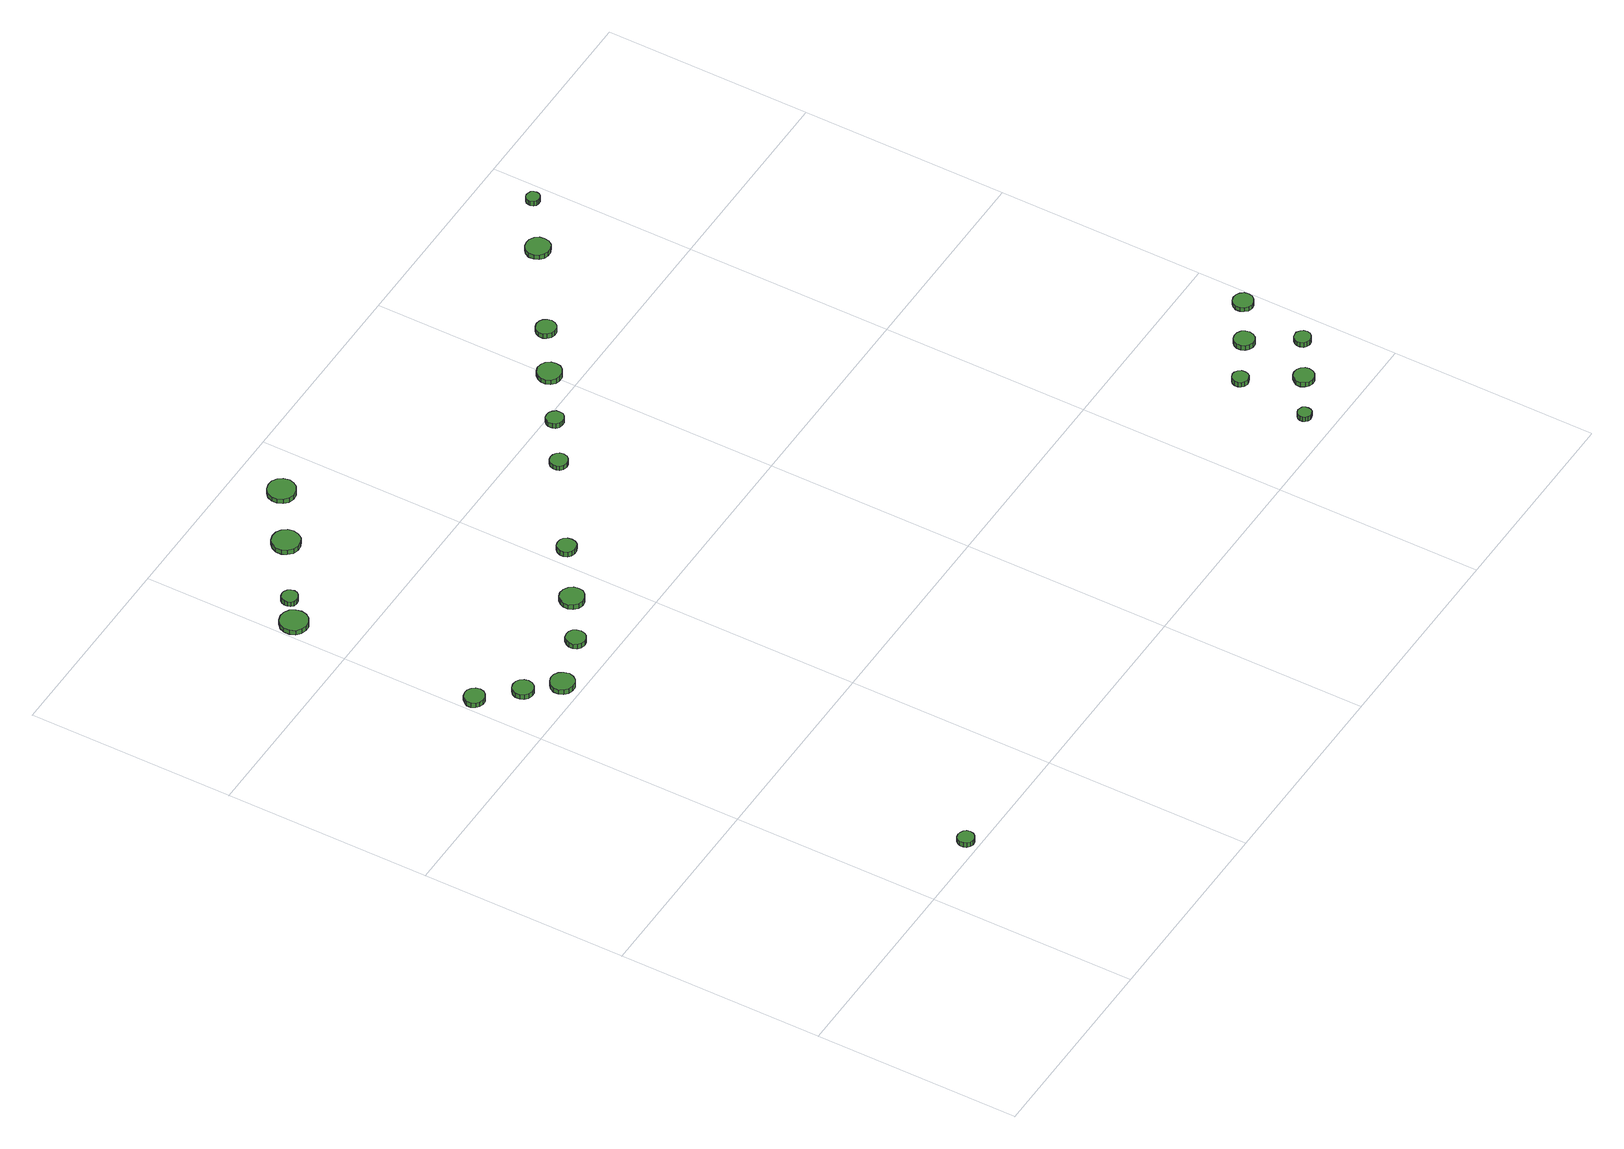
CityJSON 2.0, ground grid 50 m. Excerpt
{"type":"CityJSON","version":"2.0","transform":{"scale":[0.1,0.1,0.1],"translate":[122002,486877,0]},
"CityObjects":{
"tree1":{"type":"SolitaryVegetationObject","attributes":{"function":"something"},"geometry":[{"type":"MultiSurface","lod":"1","boundaries":[[[0,1,2,3,4,5,6,7,8,9,10,11,12,13,14]],[[15,16,17,18,19,20,21,22,23,24,25,26,27,28,29]],[[0,29,28,1]],[[1,28,27,2]],[[2,27,26,3]],[[3,26,25,4]],[[4,25,24,5]],[[5,24,23,6]],[[6,23,22,7]],[[7,22,21,8]],[[8,21,20,9]],[[9,20,19,10]],[[10,19,18,11]],[[11,18,17,12]],[[12,17,16,13]],[[13,16,15,14]],[[14,15,29,0]]]}]},
"tree2":{"type":"SolitaryVegetationObject","attributes":{"function":"something"},"geometry":[{"type":"MultiSurface","lod":"1","boundaries":[[[30,31,32,33,34,35,36,37,38,39,40,41,42,43,44]],[[45,46,47,48,49,50,51,52,53,54,55,56,57,58,59]],[[30,59,58,31]],[[31,58,57,32]],[[32,57,56,33]],[[33,56,55,34]],[[34,55,54,35]],[[35,54,53,36]],[[36,53,52,37]],[[37,52,51,38]],[[38,51,50,39]],[[39,50,49,40]],[[40,49,48,41]],[[41,48,47,42]],[[42,47,46,43]],[[43,46,45,44]],[[44,45,59,30]]]}]},
"tree3":{"type":"SolitaryVegetationObject","attributes":{"function":"something"},"geometry":[{"type":"MultiSurface","lod":"1","boundaries":[[[60,61,62,63,64,65,66,67,68,69,70,71,72,73,74]],[[75,76,77,78,79,80,81,82,83,84,85,86,87,88,89]],[[60,89,88,61]],[[61,88,87,62]],[[62,87,86,63]],[[63,86,85,64]],[[64,85,84,65]],[[65,84,83,66]],[[66,83,82,67]],[[67,82,81,68]],[[68,81,80,69]],[[69,80,79,70]],[[70,79,78,71]],[[71,78,77,72]],[[72,77,76,73]],[[73,76,75,74]],[[74,75,89,60]]]}]},
"tree4":{"type":"SolitaryVegetationObject","attributes":{"function":"something"},"geometry":[{"type":"MultiSurface","lod":"1","boundaries":[[[90,91,92,93,94,95,96,97,98,99,100,101,102,103,104]],[[105,106,107,108,109,110,111,112,113,114,115,116,117,118,119]],[[90,119,118,91]],[[91,118,117,92]],[[92,117,116,93]],[[93,116,115,94]],[[94,115,114,95]],[[95,114,113,96]],[[96,113,112,97]],[[97,112,111,98]],[[98,111,110,99]],[[99,110,109,100]],[[100,109,108,101]],[[101,108,107,102]],[[102,107,106,103]],[[103,106,105,104]],[[104,105,119,90]]]}]},
"tree5":{"type":"SolitaryVegetationObject","attributes":{"function":"something"},"geometry":[{"type":"MultiSurface","lod":"1","boundaries":[[[120,121,122,123,124,125,126,127,128,129,130,131,132,133,134]],[[135,136,137,138,139,140,141,142,143,144,145,146,147,148,149]],[[120,149,148,121]],[[121,148,147,122]],[[122,147,146,123]],[[123,146,145,124]],[[124,145,144,125]],[[125,144,143,126]],[[126,143,142,127]],[[127,142,141,128]],[[128,141,140,129]],[[129,140,139,130]],[[130,139,138,131]],[[131,138,137,132]],[[132,137,136,133]],[[133,136,135,134]],[[134,135,149,120]]]}]},
"tree6":{"type":"SolitaryVegetationObject","attributes":{"function":"something"},"geometry":[{"type":"MultiSurface","lod":"1","boundaries":[[[150,151,152,153,154,155,156,157,158,159,160,161,162,163,164]],[[165,166,167,168,169,170,171,172,173,174,175,176,177,178,179]],[[150,179,178,151]],[[151,178,177,152]],[[152,177,176,153]],[[153,176,175,154]],[[154,175,174,155]],[[155,174,173,156]],[[156,173,172,157]],[[157,172,171,158]],[[158,171,170,159]],[[159,170,169,160]],[[160,169,168,161]],[[161,168,167,162]],[[162,167,166,163]],[[163,166,165,164]],[[164,165,179,150]]]}]},
"tree7":{"type":"SolitaryVegetationObject","attributes":{"function":"something"},"geometry":[{"type":"MultiSurface","lod":"1","boundaries":[[[180,181,182,183,184,185,186,187,188,189,190,191,192,193,194]],[[195,196,197,198,199,200,201,202,203,204,205,206,207,208,209]],[[180,209,208,181]],[[181,208,207,182]],[[182,207,206,183]],[[183,206,205,184]],[[184,205,204,185]],[[185,204,203,186]],[[186,203,202,187]],[[187,202,201,188]],[[188,201,200,189]],[[189,200,199,190]],[[190,199,198,191]],[[191,198,197,192]],[[192,197,196,193]],[[193,196,195,194]],[[194,195,209,180]]]}]},
"tree8":{"type":"SolitaryVegetationObject","attributes":{"function":"something"},"geometry":[{"type":"MultiSurface","lod":"1","boundaries":[[[210,211,212,213,214,215,216,217,218,219,220,221,222,223,224]],[[225,226,227,228,229,230,231,232,233,234,235,236,237,238,239]],[[210,239,238,211]],[[211,238,237,212]],[[212,237,236,213]],[[213,236,235,214]],[[214,235,234,215]],[[215,234,233,216]],[[216,233,232,217]],[[217,232,231,218]],[[218,231,230,219]],[[219,230,229,220]],[[220,229,228,221]],[[221,228,227,222]],[[222,227,226,223]],[[223,226,225,224]],[[224,225,239,210]]]}]},
"tree9":{"type":"SolitaryVegetationObject","attributes":{"function":"something"},"geometry":[{"type":"MultiSurface","lod":"1","boundaries":[[[240,241,242,243,244,245,246,247,248,249,250,251,252,253,254]],[[255,256,257,258,259,260,261,262,263,264,265,266,267,268,269]],[[240,269,268,241]],[[241,268,267,242]],[[242,267,266,243]],[[243,266,265,244]],[[244,265,264,245]],[[245,264,263,246]],[[246,263,262,247]],[[247,262,261,248]],[[248,261,260,249]],[[249,260,259,250]],[[250,259,258,251]],[[251,258,257,252]],[[252,257,256,253]],[[253,256,255,254]],[[254,255,269,240]]]}]},
"tree10":{"type":"SolitaryVegetationObject","attributes":{"function":"something"},"geometry":[{"type":"MultiSurface","lod":"1","boundaries":[[[270,271,272,273,274,275,276,277,278,279,280,281,282,283,284]],[[285,286,287,288,289,290,291,292,293,294,295,296,297,298,299]],[[270,299,298,271]],[[271,298,297,272]],[[272,297,296,273]],[[273,296,295,274]],[[274,295,294,275]],[[275,294,293,276]],[[276,293,292,277]],[[277,292,291,278]],[[278,291,290,279]],[[279,290,289,280]],[[280,289,288,281]],[[281,288,287,282]],[[282,287,286,283]],[[283,286,285,284]],[[284,285,299,270]]]}]},
"tree11":{"type":"SolitaryVegetationObject","attributes":{"function":"something"},"geometry":[{"type":"MultiSurface","lod":"1","boundaries":[[[300,301,302,303,304,305,306,307,308,309,310,311,312,313,314]],[[315,316,317,318,319,320,321,322,323,324,325,326,327,328,329]],[[300,329,328,301]],[[301,328,327,302]],[[302,327,326,303]],[[303,326,325,304]],[[304,325,324,305]],[[305,324,323,306]],[[306,323,322,307]],[[307,322,321,308]],[[308,321,320,309]],[[309,320,319,310]],[[310,319,318,311]],[[311,318,317,312]],[[312,317,316,313]],[[313,316,315,314]],[[314,315,329,300]]]}]},
"tree12":{"type":"SolitaryVegetationObject","attributes":{"function":"something"},"geometry":[{"type":"MultiSurface","lod":"1","boundaries":[[[330,331,332,333,334,335,336,337,338,339,340,341,342,343,344]],[[345,346,347,348,349,350,351,352,353,354,355,356,357,358,359]],[[330,359,358,331]],[[331,358,357,332]],[[332,357,356,333]],[[333,356,355,334]],[[334,355,354,335]],[[335,354,353,336]],[[336,353,352,337]],[[337,352,351,338]],[[338,351,350,339]],[[339,350,349,340]],[[340,349,348,341]],[[341,348,347,342]],[[342,347,346,343]],[[343,346,345,344]],[[344,345,359,330]]]}]},
"tree13":{"type":"SolitaryVegetationObject","attributes":{"function":"something"},"geometry":[{"type":"MultiSurface","lod":"1","boundaries":[[[360,361,362,363,364,365,366,367,368,369,370,371,372,373,374]],[[375,376,377,378,379,380,381,382,383,384,385,386,387,388,389]],[[360,389,388,361]],[[361,388,387,362]],[[362,387,386,363]],[[363,386,385,364]],[[364,385,384,365]],[[365,384,383,366]],[[366,383,382,367]],[[367,382,381,368]],[[368,381,380,369]],[[369,380,379,370]],[[370,379,378,371]],[[371,378,377,372]],[[372,377,376,373]],[[373,376,375,374]],[[374,375,389,360]]]}]},
"tree14":{"type":"SolitaryVegetationObject","attributes":{"function":"something"},"geometry":[{"type":"MultiSurface","lod":"1","boundaries":[[[390,391,392,393,394,395,396,397,398,399,400,401,402,403,404]],[[405,406,407,408,409,410,411,412,413,414,415,416,417,418,419]],[[390,419,418,391]],[[391,418,417,392]],[[392,417,416,393]],[[393,416,415,394]],[[394,415,414,395]],[[395,414,413,396]],[[396,413,412,397]],[[397,412,411,398]],[[398,411,410,399]],[[399,410,409,400]],[[400,409,408,401]],[[401,408,407,402]],[[402,407,406,403]],[[403,406,405,404]],[[404,405,419,390]]]}]},
"tree15":{"type":"SolitaryVegetationObject","attributes":{"function":"something"},"geometry":[{"type":"MultiSurface","lod":"1","boundaries":[[[420,421,422,423,424,425,426,427,428,429,430,431,432,433,434]],[[435,436,437,438,439,440,441,442,443,444,445,446,447,448,449]],[[420,449,448,421]],[[421,448,447,422]],[[422,447,446,423]],[[423,446,445,424]],[[424,445,444,425]],[[425,444,443,426]],[[426,443,442,427]],[[427,442,441,428]],[[428,441,440,429]],[[429,440,439,430]],[[430,439,438,431]],[[431,438,437,432]],[[432,437,436,433]],[[433,436,435,434]],[[434,435,449,420]]]}]},
"tree16":{"type":"SolitaryVegetationObject","attributes":{"function":"something"},"geometry":[{"type":"MultiSurface","lod":"1","boundaries":[[[450,451,452,453,454,455,456,457,458,459,460,461,462,463,464]],[[465,466,467,468,469,470,471,472,473,474,475,476,477,478,479]],[[450,479,478,451]],[[451,478,477,452]],[[452,477,476,453]],[[453,476,475,454]],[[454,475,474,455]],[[455,474,473,456]],[[456,473,472,457]],[[457,472,471,458]],[[458,471,470,459]],[[459,470,469,460]],[[460,469,468,461]],[[461,468,467,462]],[[462,467,466,463]],[[463,466,465,464]],[[464,465,479,450]]]}]},
"tree17":{"type":"SolitaryVegetationObject","attributes":{"function":"something"},"geometry":[{"type":"MultiSurface","lod":"1","boundaries":[[[480,481,482,483,484,485,486,487,488,489,490,491,492,493,494]],[[495,496,497,498,499,500,501,502,503,504,505,506,507,508,509]],[[480,509,508,481]],[[481,508,507,482]],[[482,507,506,483]],[[483,506,505,484]],[[484,505,504,485]],[[485,504,503,486]],[[486,503,502,487]],[[487,502,501,488]],[[488,501,500,489]],[[489,500,499,490]],[[490,499,498,491]],[[491,498,497,492]],[[492,497,496,493]],[[493,496,495,494]],[[494,495,509,480]]]}]},
"tree18":{"type":"SolitaryVegetationObject","attributes":{"function":"something"},"geometry":[{"type":"MultiSurface","lod":"1","boundaries":[[[510,511,512,513,514,515,516,517,518,519,520,521,522,523,524]],[[525,526,527,528,529,530,531,532,533,534,535,536,537,538,539]],[[510,539,538,511]],[[511,538,537,512]],[[512,537,536,513]],[[513,536,535,514]],[[514,535,534,515]],[[515,534,533,516]],[[516,533,532,517]],[[517,532,531,518]],[[518,531,530,519]],[[519,530,529,520]],[[520,529,528,521]],[[521,528,527,522]],[[522,527,526,523]],[[523,526,525,524]],[[524,525,539,510]]]}]},
"tree19":{"type":"SolitaryVegetationObject","attributes":{"function":"something"},"geometry":[{"type":"MultiSurface","lod":"1","boundaries":[[[540,541,542,543,544,545,546,547,548,549,550,551,552,553,554]],[[555,556,557,558,559,560,561,562,563,564,565,566,567,568,569]],[[540,569,568,541]],[[541,568,567,542]],[[542,567,566,543]],[[543,566,565,544]],[[544,565,564,545]],[[545,564,563,546]],[[546,563,562,547]],[[547,562,561,548]],[[548,561,560,549]],[[549,560,559,550]],[[550,559,558,551]],[[551,558,557,552]],[[552,557,556,553]],[[553,556,555,554]],[[554,555,569,540]]]}]},
"tree20":{"type":"SolitaryVegetationObject","attributes":{"function":"something"},"geometry":[{"type":"MultiSurface","lod":"1","boundaries":[[[570,571,572,573,574,575,576,577,578,579,580,581,582,583,584]],[[585,586,587,588,589,590,591,592,593,594,595,596,597,598,599]],[[570,599,598,571]],[[571,598,597,572]],[[572,597,596,573]],[[573,596,595,574]],[[574,595,594,575]],[[575,594,593,576]],[[576,593,592,577]],[[577,592,591,578]],[[578,591,590,579]],[[579,590,589,580]],[[580,589,588,581]],[[581,588,587,582]],[[582,587,586,583]],[[583,586,585,584]],[[584,585,599,570]]]}]},
"tree21":{"type":"SolitaryVegetationObject","attributes":{"function":"something"},"geometry":[{"type":"MultiSurface","lod":"1","boundaries":[[[600,601,602,603,604,605,606,607,608,609,610,611,612,613,614]],[[615,616,617,618,619,620,621,622,623,624,625,626,627,628,629]],[[600,629,628,601]],[[601,628,627,602]],[[602,627,626,603]],[[603,626,625,604]],[[604,625,624,605]],[[605,624,623,606]],[[606,623,622,607]],[[607,622,621,608]],[[608,621,620,609]],[[609,620,619,610]],[[610,619,618,611]],[[611,618,617,612]],[[612,617,616,613]],[[613,616,615,614]],[[614,615,629,600]]]}]},
"tree22":{"type":"SolitaryVegetationObject","attributes":{"function":"something"},"geometry":[{"type":"MultiSurface","lod":"1","boundaries":[[[630,631,632,633,634,635,636,637,638,639,640,641,642,643,644]],[[645,646,647,648,649,650,651,652,653,654,655,656,657,658,659]],[[630,659,658,631]],[[631,658,657,632]],[[632,657,656,633]],[[633,656,655,634]],[[634,655,654,635]],[[635,654,653,636]],[[636,653,652,637]],[[637,652,651,638]],[[638,651,650,639]],[[639,650,649,640]],[[640,649,648,641]],[[641,648,647,642]],[[642,647,646,643]],[[643,646,645,644]],[[644,645,659,630]]]}]},
"tree23":{"type":"SolitaryVegetationObject","attributes":{"function":"something"},"geometry":[{"type":"MultiSurface","lod":"1","boundaries":[[[660,661,662,663,664,665,666,667,668,669,670,671,672,673,674]],[[675,676,677,678,679,680,681,682,683,684,685,686,687,688,689]],[[660,689,688,661]],[[661,688,687,662]],[[662,687,686,663]],[[663,686,685,664]],[[664,685,684,665]],[[665,684,683,666]],[[666,683,682,667]],[[667,682,681,668]],[[668,681,680,669]],[[669,680,679,670]],[[670,679,678,671]],[[671,678,677,672]],[[672,677,676,673]],[[673,676,675,674]],[[674,675,689,660]]]}]}
},
"vertices":[
[209,29,22],[207,37,22],[202,43,22],[195,47,22],[187,48,22],[179,46,22],[173,40,22],[170,33,22],[170,25,22],[173,17,22],[179,12,22],[187,9,22],[195,10,22],[202,14,22],[207,21,22],[207,21,9],[202,14,9],[195,10,9],[187,9,9],[179,12,9],[173,17,9],[170,25,9],[170,33,9],[173,40,9],[179,46,9],[187,48,9],[195,47,9],[202,43,9],[207,37,9],[209,29,9],
[56,1187,17],[54,1197,17],[48,1205,17],[39,1210,17],[29,1211,17],[19,1208,17],[12,1201,17],[7,1192,17],[7,1182,17],[12,1173,17],[19,1166,17],[29,1163,17],[39,1164,17],[48,1169,17],[54,1177,17],[54,1177,4],[48,1169,4],[39,1164,4],[29,1163,4],[19,1166,4],[12,1173,4],[7,1182,4],[7,1192,4],[12,1201,4],[19,1208,4],[29,1211,4],[39,1210,4],[48,1205,4],[54,1197,4],[56,1187,4],
[131,1108,19],[129,1118,19],[123,1126,19],[114,1131,19],[104,1132,19],[94,1129,19],[86,1122,19],[82,1113,19],[82,1102,19],[86,1093,19],[94,1086,19],[104,1083,19],[114,1084,19],[123,1089,19],[129,1097,19],[129,1097,6],[123,1089,6],[114,1084,6],[104,1083,6],[94,1086,6],[86,1093,6],[82,1102,6],[82,1113,6],[86,1122,6],[94,1129,6],[104,1132,6],[114,1131,6],[123,1126,6],[129,1118,6],[131,1108,6],
[194,1041,21],[191,1053,21],[184,1063,21],[174,1069,21],[162,1070,21],[151,1066,21],[142,1058,21],[137,1047,21],[137,1036,21],[142,1025,21],[151,1017,21],[162,1013,21],[174,1014,21],[184,1020,21],[191,1030,21],[191,1030,8],[184,1020,8],[174,1014,8],[162,1013,8],[151,1017,8],[142,1025,8],[137,1036,8],[137,1047,8],[142,1058,8],[151,1066,8],[162,1070,8],[174,1069,8],[184,1063,8],[191,1053,8],[194,1041,8],
[72,1651,14],[69,1664,14],[61,1676,14],[49,1683,14],[36,1684,14],[23,1680,14],[12,1670,14],[7,1658,14],[7,1644,14],[12,1631,14],[23,1622,14],[36,1618,14],[49,1619,14],[61,1626,14],[69,1637,14],[69,1637,1],[61,1626,1],[49,1619,1],[36,1618,1],[23,1622,1],[12,1631,1],[7,1644,1],[7,1658,1],[12,1670,1],[23,1680,1],[36,1684,1],[49,1683,1],[61,1676,1],[69,1664,1],[72,1651,1],
[120,1697,14],[118,1705,14],[113,1712,14],[106,1716,14],[98,1717,14],[90,1714,14],[84,1709,14],[81,1701,14],[81,1693,14],[84,1686,14],[90,1680,14],[98,1678,14],[106,1679,14],[113,1683,14],[118,1689,14],[118,1689,1],[113,1683,1],[106,1679,1],[98,1678,1],[90,1680,1],[84,1686,1],[81,1693,1],[81,1701,1],[84,1709,1],[90,1714,1],[98,1717,1],[106,1716,1],[113,1712,1],[118,1705,1],[120,1697,1],
[322,1086,22],[320,1096,22],[315,1104,22],[306,1109,22],[297,1110,22],[287,1107,22],[280,1100,22],[276,1091,22],[276,1081,22],[280,1072,22],[287,1066,22],[297,1063,22],[306,1064,22],[315,1069,22],[320,1077,22],[320,1077,9],[315,1069,9],[306,1064,9],[297,1063,9],[287,1066,9],[280,1072,9],[276,1081,9],[276,1091,9],[280,1100,9],[287,1107,9],[297,1110,9],[306,1109,9],[315,1104,9],[320,1096,9],[322,1086,9],
[437,1160,20],[435,1172,20],[428,1181,20],[417,1187,20],[405,1189,20],[394,1185,20],[385,1177,20],[380,1166,20],[380,1154,20],[385,1143,20],[394,1135,20],[405,1131,20],[417,1133,20],[428,1139,20],[435,1148,20],[435,1148,7],[428,1139,7],[417,1133,7],[405,1131,7],[394,1135,7],[385,1143,7],[380,1154,7],[380,1166,7],[385,1177,7],[394,1185,7],[405,1189,7],[417,1187,7],[428,1181,7],[435,1172,7],[437,1160,7],
[280,1793,16],[277,1807,16],[269,1818,16],[257,1825,16],[243,1826,16],[230,1822,16],[220,1813,16],[214,1800,16],[214,1786,16],[220,1774,16],[230,1764,16],[243,1760,16],[257,1762,16],[269,1768,16],[277,1780,16],[277,1780,3],[269,1768,3],[257,1762,3],[243,1760,3],[230,1764,3],[220,1774,3],[214,1786,3],[214,1800,3],[220,1813,3],[230,1822,3],[243,1826,3],[257,1825,3],[269,1818,3],[277,1807,3],[280,1793,3],
[563,1252,20],[561,1261,20],[556,1269,20],[548,1273,20],[538,1274,20],[529,1271,20],[522,1265,20],[518,1256,20],[518,1247,20],[522,1238,20],[529,1232,20],[538,1229,20],[548,1230,20],[556,1234,20],[561,1242,20],[561,1242,7],[556,1234,7],[548,1230,7],[538,1229,7],[529,1232,7],[522,1238,7],[518,1247,7],[518,1256,7],[522,1265,7],[529,1271,7],[538,1274,7],[548,1273,7],[556,1269,7],[561,1261,7],[563,1252,7],
[415,1883,15],[412,1897,15],[404,1908,15],[392,1915,15],[378,1916,15],[365,1912,15],[355,1903,15],[349,1890,15],[349,1877,15],[355,1864,15],[365,1855,15],[378,1850,15],[392,1852,15],[404,1859,15],[412,1870,15],[412,1870,2],[404,1859,2],[392,1852,2],[378,1850,2],[365,1855,2],[355,1864,2],[349,1877,2],[349,1890,2],[355,1903,2],[365,1912,2],[378,1916,2],[392,1915,2],[404,1908,2],[412,1897,2],[415,1883,2],
[787,1404,19],[785,1412,19],[780,1419,19],[773,1423,19],[764,1424,19],[756,1422,19],[749,1416,19],[746,1408,19],[746,1399,19],[749,1391,19],[756,1385,19],[764,1383,19],[773,1384,19],[780,1388,19],[785,1395,19],[785,1395,6],[780,1388,6],[773,1384,6],[764,1383,6],[756,1385,6],[749,1391,6],[746,1399,6],[746,1408,6],[749,1416,6],[756,1422,6],[764,1424,6],[773,1423,6],[780,1419,6],[785,1412,6],[787,1404,6],
[897,1478,19],[896,1487,19],[890,1494,19],[883,1498,19],[874,1499,19],[866,1497,19],[859,1491,19],[856,1483,19],[856,1474,19],[859,1466,19],[866,1460,19],[874,1458,19],[883,1459,19],[890,1463,19],[896,1470,19],[896,1470,6],[890,1463,6],[883,1459,6],[874,1458,6],[866,1460,6],[859,1466,6],[856,1474,6],[856,1483,6],[859,1491,6],[866,1497,6],[874,1499,6],[883,1498,6],[890,1494,6],[896,1487,6],[897,1478,6],
[1024,1562,20],[1022,1574,20],[1015,1584,20],[1004,1590,20],[992,1591,20],[981,1587,20],[972,1579,20],[967,1568,20],[967,1556,20],[972,1545,20],[981,1537,20],[992,1534,20],[1004,1535,20],[1015,1541,20],[1022,1551,20],[1022,1551,7],[1015,1541,7],[1004,1535,7],[992,1534,7],[981,1537,7],[972,1545,7],[967,1556,7],[967,1568,7],[972,1579,7],[981,1587,7],[992,1591,7],[1004,1590,7],[1015,1584,7],[1022,1574,7],[1024,1562,7],
[1136,1639,20],[1134,1649,20],[1128,1657,20],[1120,1662,20],[1110,1663,20],[1101,1660,20],[1093,1653,20],[1089,1644,20],[1089,1634,20],[1093,1626,20],[1101,1619,20],[1110,1616,20],[1120,1617,20],[1128,1622,20],[1134,1630,20],[1134,1630,7],[1128,1622,7],[1120,1617,7],[1110,1616,7],[1101,1619,7],[1093,1626,7],[1089,1634,7],[1089,1644,7],[1093,1653,7],[1101,1660,7],[1110,1663,7],[1120,1662,7],[1128,1657,7],[1134,1649,7],[1136,1639,7],
[1739,68,20],[1738,74,20],[1734,80,20],[1728,83,20],[1721,84,20],[1715,82,20],[1710,77,20],[1707,71,20],[1707,64,20],[1710,58,20],[1715,53,20],[1721,51,20],[1728,52,20],[1734,55,20],[1738,61,20],[1738,61,7],[1734,55,7],[1728,52,7],[1721,51,7],[1715,53,7],[1710,58,7],[1707,64,7],[1707,71,7],[1710,77,7],[1715,82,7],[1721,84,7],[1728,83,7],[1734,80,7],[1738,74,7],[1739,68,7],
[1768,246,19],[1767,254,19],[1762,261,19],[1755,265,19],[1747,266,19],[1739,263,19],[1733,258,19],[1730,251,19],[1730,242,19],[1733,235,19],[1739,230,19],[1747,227,19],[1755,228,19],[1762,232,19],[1767,239,19],[1767,239,6],[1762,232,6],[1755,228,6],[1747,227,6],[1739,230,6],[1733,235,6],[1730,242,6],[1730,251,6],[1733,258,6],[1739,263,6],[1747,266,6],[1755,265,6],[1762,261,6],[1767,254,6],[1768,246,6],
[1351,1784,20],[1349,1795,20],[1342,1805,20],[1331,1811,20],[1319,1812,20],[1308,1809,20],[1299,1801,20],[1294,1790,20],[1294,1778,20],[1299,1767,20],[1308,1759,20],[1319,1755,20],[1331,1756,20],[1342,1762,20],[1349,1772,20],[1349,1772,7],[1342,1762,7],[1331,1756,7],[1319,1755,7],[1308,1759,7],[1299,1767,7],[1294,1778,7],[1294,1790,7],[1299,1801,7],[1308,1809,7],[1319,1812,7],[1331,1811,7],[1342,1805,7],[1349,1795,7],[1351,1784,7],
[1847,128,20],[1845,138,20],[1839,146,20],[1830,151,20],[1820,152,20],[1811,149,20],[1804,142,20],[1799,133,20],[1799,123,20],[1804,114,20],[1811,107,20],[1820,104,20],[1830,105,20],[1839,110,20],[1845,118,20],[1845,118,7],[1839,110,7],[1830,105,7],[1820,104,7],[1811,107,7],[1804,114,7],[1799,123,7],[1799,133,7],[1804,142,7],[1811,149,7],[1820,152,7],[1830,151,7],[1839,146,7],[1845,138,7],[1847,128,7],
[1881,300,19],[1879,310,19],[1874,318,19],[1865,323,19],[1855,324,19],[1845,321,19],[1838,314,19],[1834,305,19],[1834,295,19],[1838,286,19],[1845,280,19],[1855,276,19],[1865,277,19],[1874,282,19],[1879,291,19],[1879,291,6],[1874,282,6],[1865,277,6],[1855,276,6],[1845,280,6],[1838,286,6],[1834,295,6],[1834,305,6],[1838,314,6],[1845,321,6],[1855,324,6],[1865,323,6],[1874,318,6],[1879,310,6],[1881,300,6],
[1946,192,20],[1944,200,20],[1939,206,20],[1932,211,20],[1924,211,20],[1916,209,20],[1910,203,20],[1907,196,20],[1907,188,20],[1910,180,20],[1916,175,20],[1924,172,20],[1932,173,20],[1939,177,20],[1944,184,20],[1944,184,7],[1939,177,7],[1932,173,7],[1924,172,7],[1916,175,7],[1910,180,7],[1907,188,7],[1907,196,7],[1910,203,7],[1916,209,7],[1924,211,7],[1932,211,7],[1939,206,7],[1944,200,7],[1946,192,7],
[1469,1873,19],[1468,1880,19],[1464,1885,19],[1458,1888,19],[1451,1889,19],[1445,1887,19],[1440,1882,19],[1437,1876,19],[1437,1870,19],[1440,1864,19],[1445,1859,19],[1451,1857,19],[1458,1858,19],[1464,1861,19],[1468,1866,19],[1468,1866,6],[1464,1861,6],[1458,1858,6],[1451,1857,6],[1445,1859,6],[1440,1864,6],[1437,1870,6],[1437,1876,6],[1440,1882,6],[1445,1887,6],[1451,1889,6],[1458,1888,6],[1464,1885,6],[1468,1880,6],[1469,1873,6],
[1984,363,19],[1982,373,19],[1976,381,19],[1967,386,19],[1958,387,19],[1948,384,19],[1941,377,19],[1937,368,19],[1937,358,19],[1941,349,19],[1948,342,19],[1958,339,19],[1967,340,19],[1976,345,19],[1982,353,19],[1982,353,7],[1976,345,7],[1967,340,7],[1958,339,7],[1948,342,7],[1941,349,7],[1937,358,7],[1937,368,7],[1941,377,7],[1948,384,7],[1958,387,7],[1967,386,7],[1976,381,7],[1982,373,7],[1984,363,7]
]}
